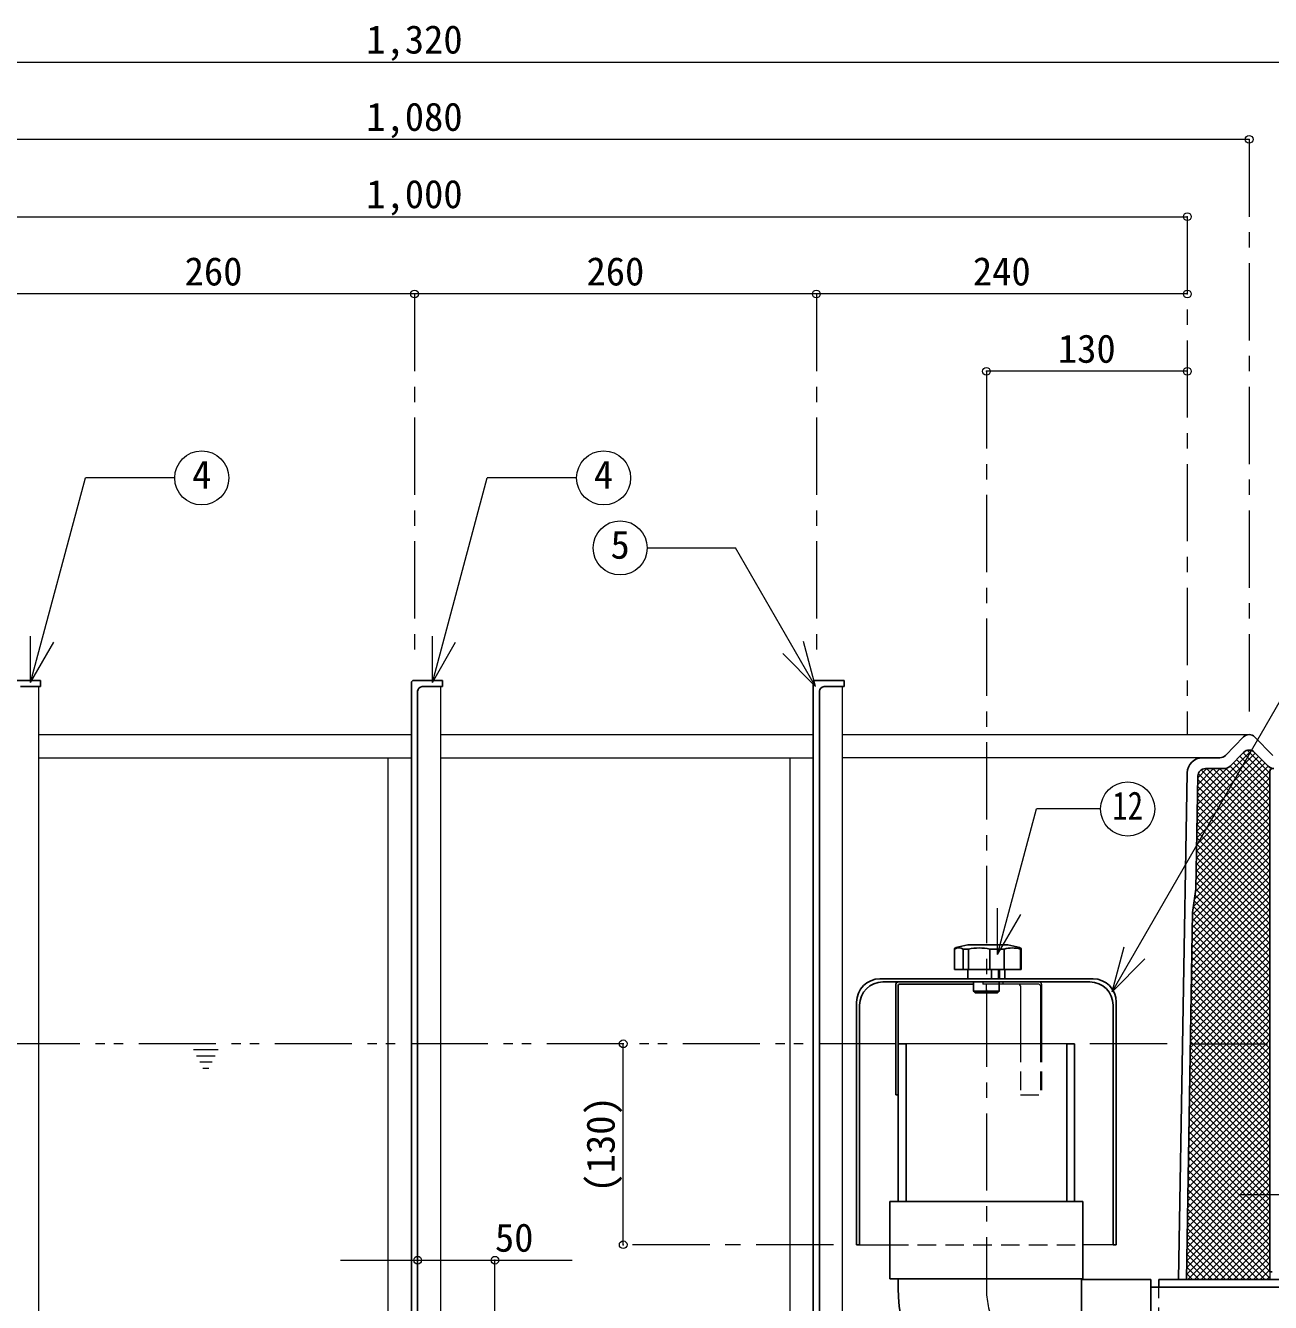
# Model space of a CAD drawing. Units: millimetres at full size, sheet at 1:10. Extents: x -2101 to 1949, y -1404 to 1406.
# Drawn here: x -1377 to -572, y -661 to 165 of the extents above; entities that cross this region are included whole.
import ezdxf
from ezdxf.enums import TextEntityAlignment as Align

# ---------------------------------------------------------------- set-up
doc = ezdxf.new("R2010")
doc.units = ezdxf.units.MM
doc.header["$LTSCALE"] = 10
doc.header["$PDMODE"] = 32
doc.header["$PDSIZE"] = 5
for name, pattern in [('CHAIN1', [8, 5, -1, 1, -1]), ('DASHED1', [1.8, 1.2, -0.6]), ('DOUBLE_CHAIN1', [8.8, 5, -1, 0.6, -0.6, 0.6, -1])]:
    doc.linetypes.add(name, pattern=pattern)
doc.layers.add('0-0____1', color=4, linetype='Continuous', lineweight=9)
doc.styles.add('ＭＳ ゴシック', font='')
doc.styles.get('ＭＳ ゴシック').set_extended_font_data('MS Gothic')

msp = doc.modelspace()

# ---------------------------------------------------------------- linework, layer by layer
at = {"layer": '0-0____1'}
for p, q in [((-1785.6, 141.12), (-465.6, 141.12)), ((-585.6, 91.12), (-1665.6, 91.12)), ((-1625.6, 41.12), (-625.6, 41.12)), ((-1125.6, -8.88), (-1385.6, -8.88)), ((-865.6, -8.88), (-1125.6, -8.88)), ((-625.6, -8.88), (-865.6, -8.88)), ((-625.6, -58.88), (-755.6, -58.88)), ((-1368.6, -293.88), (-1127.6, -293.88)), ((-1108.6, -293.88), (-867.6, -293.88)), ((-848.6, -293.88), (-585.6, -293.88)), ((-619.1, -339.09), (-584.13, -304.11)), ((-586.9, -304.06), (-572.2, -318.75)), ((-1368.6, -308.88), (-1127.6, -308.88)), ((-1142.6, -803.88), (-1142.6, -308.88)), ((-1108.6, -308.88), (-867.6, -308.88)), ((-882.6, -803.88), (-882.6, -308.88)), ((-615.77, -308.88), (-848.6, -308.88)), ((-619.39, -356.35), (-575.3, -312.26)), ((-619.32, -352.03), (-577.4, -310.12)), ((-619.25, -347.72), (-579.5, -307.97)), ((-619.18, -343.41), (-581.6, -305.83)), ((-595.78, -312.14), (-572.2, -335.72)), ((-593.68, -310), (-572.2, -331.48)), ((-591.59, -307.85), (-572.2, -327.24)), ((-589.49, -305.71), (-572.2, -322.99)), ((-619.61, -369.29), (-572.2, -321.89)), ((-619.54, -364.98), (-572.2, -317.64)), ((-619.46, -360.66), (-573.21, -314.4)), ((-619.03, -334.78), (-599.84, -315.58)), ((-618.96, -330.46), (-604.38, -315.88)), ((-618.89, -326.15), (-608.63, -315.88)), ((-618.82, -321.83), (-612.87, -315.88)), ((-618.49, -319.14), (-572.2, -365.42)), ((-616.63, -316.76), (-572.2, -361.18)), ((-613.25, -315.88), (-572.2, -356.94)), ((-609.01, -315.88), (-572.2, -352.69)), ((-604.77, -315.88), (-572.2, -348.45)), ((-600.61, -315.8), (-572.2, -344.21)), ((-597.88, -314.29), (-572.2, -339.97)), ((-619.75, -377.92), (-572.2, -330.37)), ((-619.68, -373.61), (-572.2, -326.13)), ((-618.91, -327.2), (-572.2, -373.91)), ((-618.84, -323.03), (-572.2, -369.66)), ((-619.82, -382.24), (-572.2, -334.61)), ((-619.05, -335.55), (-572.2, -382.39)), ((-618.98, -331.38), (-572.2, -378.15)), ((-619.97, -390.87), (-572.2, -343.1)), ((-619.9, -386.55), (-572.2, -338.86)), ((-619.18, -343.89), (-572.2, -390.88)), ((-619.12, -339.72), (-572.2, -386.63)), ((-620.99, -400.37), (-572.2, -351.58)), ((-620.24, -395.38), (-572.2, -347.34)), ((-619.32, -352.24), (-572.2, -399.36)), ((-619.25, -348.07), (-572.2, -395.12)), ((-622.29, -410.16), (-572.2, -360.07)), ((-621.74, -405.37), (-572.2, -355.83)), ((-619.46, -360.59), (-572.2, -407.85)), ((-619.39, -356.41), (-572.2, -403.61)), ((-622.43, -418.79), (-572.2, -368.56)), ((-622.36, -414.47), (-572.2, -364.31)), ((-619.6, -368.93), (-572.2, -416.33)), ((-619.53, -364.76), (-572.2, -412.09)), ((-622.58, -427.42), (-572.2, -377.04)), ((-622.51, -423.1), (-572.2, -372.8)), ((-619.74, -377.28), (-572.2, -424.82)), ((-619.67, -373.11), (-572.2, -420.58)), ((-622.72, -436.04), (-572.2, -385.53)), ((-622.65, -431.73), (-572.2, -381.28)), ((-619.88, -385.63), (-572.2, -433.3)), ((-619.81, -381.45), (-572.2, -429.06)), ((-622.86, -444.67), (-572.2, -394.01)), ((-622.79, -440.36), (-572.2, -389.77)), ((-620.03, -393.96), (-572.2, -441.79)), ((-619.95, -389.8), (-572.2, -437.55)), ((-623.01, -453.3), (-572.2, -402.5)), ((-622.94, -448.99), (-572.2, -398.25)), ((-621.14, -401.34), (-572.2, -450.27)), ((-620.58, -397.65), (-572.2, -446.03)), ((-623.15, -461.93), (-572.2, -410.98)), ((-623.08, -457.62), (-572.2, -406.74)), ((-622.33, -412.87), (-572.2, -463)), ((-622.24, -408.72), (-572.2, -458.76)), ((-621.69, -405.03), (-572.2, -454.52)), ((-623.3, -470.56), (-572.2, -419.47)), ((-623.22, -466.25), (-572.2, -415.22)), ((-622.47, -421.22), (-572.2, -471.49)), ((-622.4, -417.04), (-572.2, -467.24)), ((-623.44, -479.19), (-572.2, -427.95)), ((-623.37, -474.88), (-572.2, -423.71)), ((-622.54, -425.39), (-572.2, -475.73)), ((-623.58, -487.82), (-572.2, -436.44)), ((-623.51, -483.5), (-572.2, -432.2)), ((-622.68, -433.74), (-572.2, -484.22)), ((-622.61, -429.56), (-572.2, -479.97)), ((-623.73, -496.45), (-572.2, -444.92)), ((-623.66, -492.13), (-572.2, -440.68)), ((-622.82, -442.08), (-572.2, -492.7)), ((-622.75, -437.91), (-572.2, -488.46)), ((-623.87, -505.08), (-572.2, -453.41)), ((-623.8, -500.76), (-572.2, -449.17)), ((-622.96, -450.43), (-572.2, -501.19)), ((-622.89, -446.25), (-572.2, -496.94)), ((-755.6, -459.88), (-755.6, -455.38)), ((-721.61, -455.38), (-744.98, -455.38)), ((-733.6, -456.38), (-733.6, -493.88)), ((-720.61, -456.38), (-720.61, -493.88)), ((-719.86, -455.38), (-719.86, -493.88)), ((-624.02, -513.71), (-572.2, -461.89)), ((-623.94, -509.39), (-572.2, -457.65)), ((-623.1, -458.77), (-572.2, -509.67)), ((-623.03, -454.6), (-572.2, -505.43)), ((-624.16, -522.34), (-572.2, -470.38)), ((-624.09, -518.02), (-572.2, -466.14)), ((-623.24, -467.12), (-572.2, -518.16)), ((-623.17, -462.95), (-572.2, -513.91)), ((-624.3, -530.96), (-572.2, -478.86)), ((-624.23, -526.65), (-572.2, -474.62)), ((-623.38, -475.47), (-572.2, -526.64)), ((-623.31, -471.29), (-572.2, -522.4)), ((-624.37, -535.28), (-572.2, -483.11)), ((-623.52, -483.81), (-572.2, -535.13)), ((-623.45, -479.64), (-572.2, -530.88)), ((-990.6, -623.88), (-990.6, -493.88)), ((-624.52, -543.91), (-572.2, -491.59)), ((-624.45, -539.59), (-572.2, -487.35)), ((-623.66, -492.16), (-572.2, -543.61)), ((-623.59, -487.99), (-572.2, -539.37)), ((-624.66, -552.54), (-572.2, -500.08)), ((-624.59, -548.22), (-572.2, -495.83)), ((-623.8, -500.5), (-572.2, -552.1)), ((-623.73, -496.33), (-572.2, -547.85)), ((-624.81, -561.17), (-572.2, -508.56)), ((-624.73, -556.85), (-572.2, -504.32)), ((-623.93, -508.85), (-572.2, -560.58)), ((-623.86, -504.68), (-572.2, -556.34)), ((-624.95, -569.8), (-572.2, -517.05)), ((-624.88, -565.48), (-572.2, -512.81)), ((-624.07, -517.2), (-572.2, -569.07)), ((-624, -513.02), (-572.2, -564.83)), ((-625.09, -578.42), (-572.2, -525.53)), ((-625.02, -574.11), (-572.2, -521.29)), ((-624.21, -525.54), (-572.2, -577.55)), ((-624.14, -521.37), (-572.2, -573.31)), ((-625.24, -587.05), (-572.2, -534.02)), ((-625.17, -582.74), (-572.2, -529.78)), ((-624.35, -533.89), (-572.2, -586.04)), ((-624.28, -529.72), (-572.2, -581.8)), ((-625.38, -595.68), (-572.2, -542.5)), ((-625.31, -591.37), (-572.2, -538.26)), ((-624.49, -542.24), (-572.2, -594.52)), ((-624.42, -538.06), (-572.2, -590.28)), ((-625.53, -604.31), (-572.2, -550.99)), ((-625.45, -600), (-572.2, -546.75)), ((-624.63, -550.58), (-572.2, -603.01)), ((-624.56, -546.41), (-572.2, -598.77)), ((-625.67, -612.94), (-572.2, -559.47)), ((-625.6, -608.63), (-572.2, -555.23)), ((-624.77, -558.93), (-572.2, -611.49)), ((-624.7, -554.75), (-572.2, -607.25)), ((-625.81, -621.57), (-572.2, -567.96)), ((-625.74, -617.26), (-572.2, -563.72)), ((-624.91, -567.27), (-572.2, -619.98)), ((-624.84, -563.1), (-572.2, -615.74)), ((-625.96, -630.2), (-572.2, -576.44)), ((-625.88, -625.88), (-572.2, -572.2)), ((-625.05, -575.62), (-572.2, -628.47)), ((-624.98, -571.45), (-572.2, -624.22)), ((-626.1, -638.83), (-572.2, -584.93)), ((-626.03, -634.51), (-572.2, -580.69)), ((-625.19, -583.97), (-572.2, -636.95)), ((-625.12, -579.79), (-572.2, -632.71)), ((-626.17, -643.14), (-572.2, -589.17)), ((-625.33, -592.31), (-572.2, -645.44)), ((-625.26, -588.14), (-572.2, -641.19)), ((-625.17, -646.38), (-572.2, -593.42)), ((-625.46, -600.66), (-579.74, -646.38)), ((-625.39, -596.49), (-575.5, -646.38)), ((-620.93, -646.38), (-572.2, -597.66)), ((-616.69, -646.38), (-572.2, -601.9)), ((-625.6, -609), (-588.22, -646.38)), ((-625.53, -604.83), (-583.98, -646.38)), ((-612.44, -646.38), (-572.2, -606.14)), ((-608.2, -646.38), (-572.2, -610.39)), ((-625.74, -617.35), (-596.71, -646.38)), ((-625.67, -613.18), (-592.47, -646.38)), ((-603.96, -646.38), (-572.2, -614.63)), ((-599.71, -646.38), (-572.2, -618.87)), ((-837.6, -623.88), (-818.1, -623.88)), ((-673.6, -623.88), (-693.1, -623.88)), ((-625.88, -625.7), (-605.2, -646.38)), ((-625.81, -621.52), (-600.95, -646.38)), ((-595.47, -646.38), (-572.2, -623.11)), ((-591.23, -646.38), (-572.2, -627.36)), ((-1173.6, -633.88), (-1023.6, -633.88)), ((-626.02, -634.04), (-613.68, -646.38)), ((-625.95, -629.87), (-609.44, -646.38)), ((-586.99, -646.38), (-572.2, -631.6)), ((-582.74, -646.38), (-572.2, -635.84)), ((-626.16, -642.39), (-622.17, -646.38)), ((-626.09, -638.22), (-617.92, -646.38)), ((-578.5, -646.38), (-572.2, -640.08)), ((-574.26, -646.38), (-572.2, -644.33))]:
    msp.add_line(p, q, dxfattribs=at)
at = {"layer": '0-0____1', "linetype": 'CHAIN1'}
for p, q in [((-585.6, 91.12), (-585.6, -278.88)), ((-625.6, 41.12), (-625.6, -293.88)), ((-1125.6, -8.88), (-1125.6, -243.88)), ((-865.6, -8.88), (-865.6, -243.88)), ((-755.6, -58.88), (-755.6, -651.88)), ((-623.69, -493.88), (284.4, -493.88)), ((-592.2, -591.38), (-549, -591.38)), ((-854.6, -623.88), (-990.6, -623.88)), ((-1073.6, -746.88), (-1073.6, -633.88))]:
    msp.add_line(p, q, dxfattribs=at)
at = {"layer": '0-0____1', "color": 7, "lineweight": 18}
for p, q in [((-1374.01, -260.15), (-1338.55, -127.84)), ((-1280.77, -127.84), (-1338.55, -127.84)), ((-1114.01, -260.15), (-1078.55, -127.84)), ((-1020.77, -127.84), (-1078.55, -127.84)), ((-975.06, -173.13), (-917.89, -173.13)), ((-866.18, -262.69), (-917.89, -173.13)), ((-1374.01, -260.15), (-1374.01, -230.15)), ((-1114.01, -260.15), (-1114.01, -230.15)), ((-1374.01, -260.15), (-1359.01, -234.17)), ((-1114.01, -260.15), (-1099.01, -234.17)), ((-866.18, -262.69), (-873.94, -233.71)), ((-866.18, -262.69), (-887.39, -241.48)), ((-674.32, -460.24), (-552.59, -249.4)), ((-1368.6, -728.88), (-1368.6, -262.88)), ((-1108.6, -728.88), (-1108.6, -262.88)), ((-848.6, -728.88), (-848.6, -262.88)), ((-748.35, -436.22), (-723.11, -342)), ((-681.69, -342), (-723.11, -342)), ((-748.35, -436.22), (-748.35, -406.22)), ((-748.35, -436.22), (-733.35, -410.24)), ((-674.32, -460.24), (-666.56, -431.26)), ((-674.32, -460.24), (-653.11, -439.02)), ((-744.98, -453.88), (-744.98, -455.38)), ((-744.98, -455.38), (-747.35, -455.38)), ((-703.6, -493.88), (-807.6, -493.88)), ((-572.2, -641.38), (-572.2, -646.38))]:
    msp.add_line(p, q, dxfattribs=at)
at = {"layer": '0-0____1', "color": 5, "lineweight": 25}
for p, q in [((-1386.1, -258.88), (-1367.6, -258.88)), ((-1380.6, -262.88), (-1367.6, -262.88)), ((-1367.6, -258.88), (-1367.6, -262.88)), ((-1127.6, -260.38), (-1127.6, -761.38)), ((-1126.1, -258.88), (-1107.6, -258.88)), ((-1120.6, -262.88), (-1107.6, -262.88)), ((-1107.6, -258.88), (-1107.6, -262.88)), ((-867.6, -260.38), (-867.6, -858.88)), ((-866.1, -258.88), (-847.6, -258.88)), ((-860.6, -262.88), (-847.6, -262.88)), ((-847.6, -258.88), (-847.6, -262.88)), ((-1123.6, -265.88), (-1123.6, -755.88)), ((-863.6, -265.88), (-863.6, -858.88)), ((-600.92, -307.38), (-589.17, -295.39)), ((-570.28, -307.38), (-582.03, -295.39)), ((-597.98, -314.38), (-589.17, -305.39)), ((-573.23, -314.38), (-582.03, -305.39)), ((-604.49, -308.88), (-615.77, -308.88)), ((-631.23, -646.38), (-625.77, -318.7)), ((-620.02, -393.88), (-618.8, -320.63)), ((-613.8, -315.88), (-601.55, -315.88)), ((-620.02, -393.88), (-622.27, -408.88)), ((-626.23, -646.38), (-622.27, -408.88)), ((-776.22, -432.69), (-776.22, -445.88)), ((-767.53, -429.98), (-775.44, -431.71)), ((-770.53, -432.69), (-770.53, -445.88)), ((-766.67, -429.88), (-742.66, -429.88)), ((-753.42, -432.69), (-753.42, -445.88)), ((-741.8, -429.98), (-733.89, -431.71)), ((-733.63, -432.69), (-733.63, -445.88)), ((-733.1, -445.88), (-776.22, -445.88)), ((-767.6, -445.88), (-767.6, -451.88)), ((-752.39, -445.88), (-752.39, -451.88)), ((-747.71, -445.88), (-747.71, -451.88)), ((-747.19, -445.88), (-747.19, -451.88)), ((-743.6, -445.88), (-743.6, -451.88)), ((-686.6, -451.88), (-824.6, -451.88)), ((-688.6, -453.88), (-822.6, -453.88)), ((-763.85, -453.88), (-763.85, -459.88)), ((-747.35, -453.88), (-747.35, -459.88)), ((-814.1, -455.38), (-814.1, -526.88)), ((-812.6, -456.13), (-812.6, -595.88)), ((-811.85, -455.38), (-763.85, -455.38)), ((-763.85, -459.88), (-747.35, -459.88)), ((-747.35, -459.88), (-748.35, -460.88)), ((-839.6, -466.88), (-839.6, -623.88)), ((-837.6, -468.88), (-837.6, -623.88)), ((-673.6, -468.88), (-673.6, -623.88)), ((-671.6, -466.88), (-671.6, -623.88)), ((-807.6, -493.88), (-812.6, -493.88)), ((-807.6, -493.88), (-807.6, -595.88)), ((-703.6, -493.88), (-698.6, -493.88)), ((-703.6, -493.88), (-703.6, -595.88)), ((-698.6, -493.88), (-698.6, -595.88)), ((-814.1, -526.88), (-812.6, -526.88)), ((-818.1, -595.88), (-818.1, -645.88)), ((-818.1, -595.88), (-693.1, -595.88)), ((-693.1, -595.88), (-693.1, -645.88)), ((-839.6, -623.88), (-837.6, -623.88)), ((-673.6, -623.88), (-671.6, -623.88)), ((-818.1, -645.88), (-693.1, -645.88)), ((-812.6, -645.88), (-812.6, -651.88)), ((-694.1, -646.38), (-694.1, -771.38)), ((-694.1, -646.38), (-649.1, -646.38)), ((-649.1, -646.38), (-649.1, -771.38)), ((-649.1, -651.38), (-550.1, -651.38)), ((-644.1, -646.38), (-550.1, -646.38)), ((-644.1, -646.38), (-644.1, -651.38))]:
    msp.add_line(p, q, dxfattribs=at)
at = {"layer": '0-0____1', "linetype": 'DASHED1'}
for p, q in [((-757.97, -453.88), (-757.97, -455.38)), ((-747.35, -455.38), (-757.97, -455.38)), ((-733.6, -493.88), (-733.6, -526.88)), ((-720.61, -493.88), (-720.61, -526.88)), ((-719.86, -493.88), (-719.86, -526.88)), ((-733.6, -526.88), (-719.86, -526.88)), ((-818.1, -623.88), (-693.1, -623.88)), ((-644.1, -766.38), (-644.1, -651.38))]:
    msp.add_line(p, q, dxfattribs=at)
at = {"layer": '0-0____1', "linetype": 'DOUBLE_CHAIN1'}
for p, q in [((-814.1, -493.88), (-1612.6, -493.88)), ((-638.69, -493.88), (-698.6, -493.88)), ((-1252.6, -497.88), (-1268.6, -497.88)), ((-1254.6, -501.88), (-1266.6, -501.88)), ((-1256.6, -505.88), (-1264.6, -505.88)), ((-1258.6, -509.88), (-1262.6, -509.88))]:
    msp.add_line(p, q, dxfattribs=at)
at = {"layer": '0-0____1', "color": 5, "lineweight": 25}
for points in [[(-572.2, -317.48), (-572.2, -641.38), (-570.6, -641.38)], [(-770.53, -432.69), (-767.1, -432.69), (-767.1, -445.88)], [(-753.42, -432.69), (-744.21, -432.69), (-744.21, -445.88)], [(-733.63, -432.69), (-733.1, -432.69), (-733.1, -445.88)], [(-763.85, -459.88), (-762.85, -460.88), (-748.35, -460.88)]]:
    msp.add_lwpolyline(points, dxfattribs=at)
at = {"layer": '0-0____1', "color": 7, "lineweight": 18}
for centre in [(-1263.27, -127.84), (-1003.27, -127.84), (-992.56, -173.13), (-664.19, -342)]:
    msp.add_circle(centre, 17.5, dxfattribs=at)
at = {"layer": '0-0____1', "color": 5, "lineweight": 25}
for centre, radius, start, end in [((-1126.1, -260.38), 1.5, 90, 180), ((-1120.6, -265.88), 3, 90, 180), ((-866.1, -260.38), 1.5, 90, 180), ((-860.6, -265.88), 3, 90, 180), ((-585.6, -298.88), 5, 44.3947, 135.6053), ((-585.6, -308.89), 5, 44.3947, 135.6053), ((-615.77, -318.88), 10, 90, 178.95837), ((-604.49, -303.88), 5, 270, 315.6053), ((-613.8, -320.88), 5, 90, 178.95837), ((-601.55, -310.88), 5, 270, 315.6053), ((-569.65, -310.88), 5, 224.3947, 270), ((-570.6, -317.48), 1.6, 90, 180), ((-775.22, -432.69), 1, 102.36697, 180), ((-773.38, -437.32), 5.43, 58.41904, 121.58096), ((-766.67, -433.88), 4, 90, 102.36697), ((-760.26, -461.39), 29.51, 76.59069, 103.40931), ((-738.92, -449.68), 17.8, 72.70582, 107.29418), ((-742.66, -433.88), 4, 77.63303, 90), ((-734.1, -432.69), 1, 0, 77.63303), ((-824.6, -466.88), 15, 90, 180), ((-822.6, -468.88), 15, 90, 180), ((-812.6, -455.38), 1.5, 90, 180), ((-688.6, -468.88), 15, 0, 90), ((-686.6, -466.88), 15, 0, 90), ((-811.85, -456.13), 0.75, 90, 180), ((-759.73, -448.91), 11.72, 249.39031, 290.60969), ((-751.48, -448.91), 11.72, 249.39031, 290.60969), ((-698.6, -651.88), 114, 180, 270)]:
    msp.add_arc(centre, radius, start, end, dxfattribs=at)
at = {"layer": '0-0____1'}
for centre, radius in [((-721.36, -455.38), 1.5), ((-734.6, -456.38), 1), ((-721.61, -456.38), 1)]:
    msp.add_arc(centre, radius, 0, 90, dxfattribs=at)
at = {"layer": '0-0____1', "linetype": 'CHAIN1'}
msp.add_arc((-698.6, -651.88), 57, 180, 270, dxfattribs=at)
at = {"layer": '0-0____1', "color": 1}
for p in [(-585.6, 91.12), (-625.6, 41.12), (-1125.6, -8.88), (-865.6, -8.88), (-625.6, -8.88), (-755.6, -58.88), (-625.6, -58.88), (-990.6, -493.88), (-990.6, -623.88), (-1123.6, -633.88), (-1073.6, -633.88)]:
    msp.add_point(p, dxfattribs=at)

# ---------------------------------------------------------------- texts
at = {"layer": '0-0____1', "color": 7, "style": 'ＭＳ ゴシック'}
for s, p in [('1,320', (-1156.85, 141.12)), ('1,080', (-1156.85, 91.12)), ('1,000', (-1156.85, 41.12)), ('260', (-1274.35, -8.88)), ('260', (-1014.35, -8.88)), ('240', (-764.35, -8.88)), ('130', (-709.35, -58.88)), ('4', (-1269.52, -140.34)), ('4', (-1009.52, -140.34)), ('5', (-998.81, -185.63)), ('50', (-1073.6, -633.88))]:
    msp.add_text(s, height=18.33, dxfattribs=at).set_placement(p, align=Align.BOTTOM_LEFT)
at = {"layer": '0-0____1', "color": 7, "style": 'ＭＳ ゴシック', "width": 0.8}
msp.add_text('12', height=18.33, dxfattribs=at).set_placement((-674.19, -354.5), align=Align.BOTTOM_LEFT)
at = {"layer": '0-0____1', "color": 7, "style": 'ＭＳ ゴシック'}
msp.add_text('(130)', height=18.33, rotation=90, dxfattribs=at).set_placement((-990.6, -590.13), align=Align.BOTTOM_LEFT)

doc.saveas('drawing.dxf')
